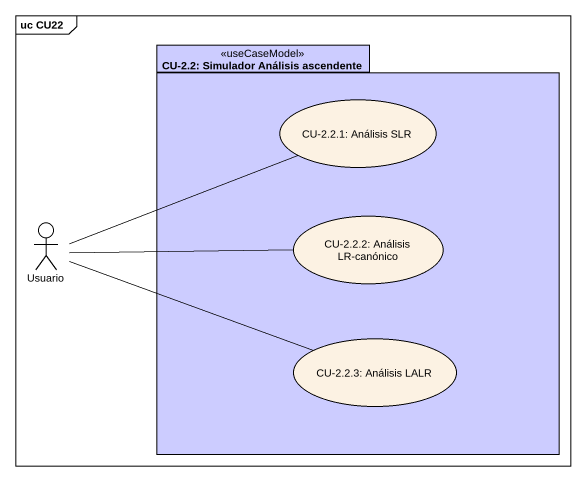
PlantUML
@startuml
mainframe uc CU22
package "CU-2.2: Simulador Análisis ascendente" as CU_2_2_Simulador_Análisis <<useCaseModel>> #CCCCFF {
  usecase "CU-2.2.1: Análisis SLR" as CU_2_2_1_Análisis_SLR
  usecase "CU-2.2.2: Análisis LR-canónico" as CU_2_2_2_Análisis_LR
  usecase "CU-2.2.3: Análisis LALR" as CU_2_2_3_Análisis_LALR
}
actor Usuario
Usuario -right- CU_2_2_1_Análisis_SLR
Usuario -right- CU_2_2_2_Análisis_LR
Usuario -right- CU_2_2_3_Análisis_LALR
@enduml
